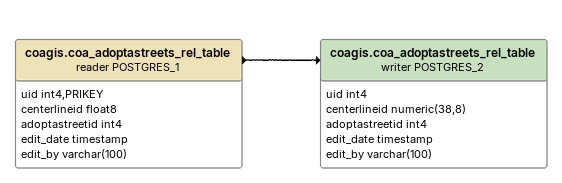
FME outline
coagis.coa_adoptastreets_rel_table (reader POSTGRES_1)
    attributes: uid int4,PRIKEY, centerlineid float8, adoptastreetid int4, edit_date timestamp, edit_by varchar(100)
    -> coagis.coa_adoptastreets_rel_table (writer POSTGRES_2)
coagis.coa_adoptastreets_rel_table (writer POSTGRES_2)
    attributes: uid int4, centerlineid numeric(38,8), adoptastreetid int4, edit_date timestamp, edit_by varchar(100)
